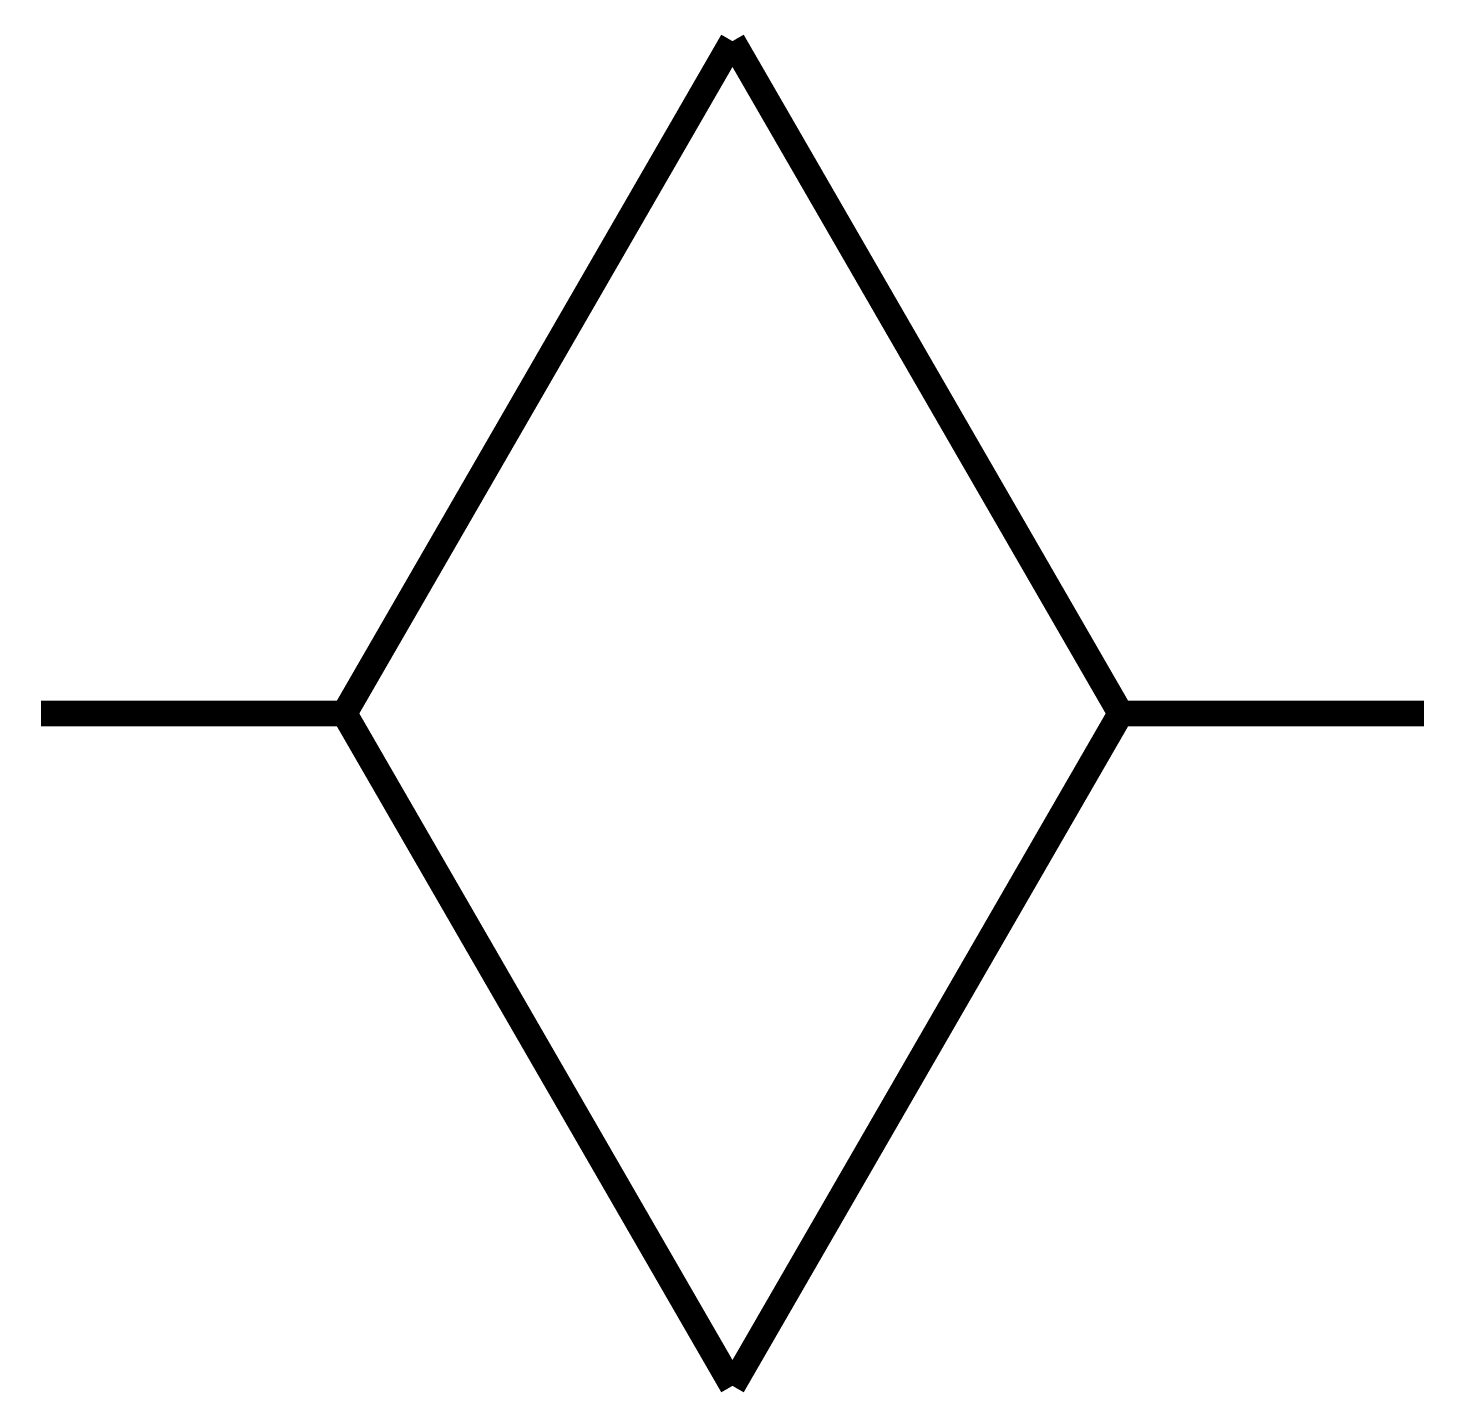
# Model space of a CAD drawing. Extents: x -0.2 to 27, y -13.2 to 13.2.
import ezdxf

# ---------------------------------------------------------------- set-up
doc = ezdxf.new("R2010")
doc.units = 0
doc.linetypes.add('CONTINUOUS1', pattern=[0])
doc.layers.add('003_THICK', color=7, linetype='CONTINUOUS1')

msp = doc.modelspace()

# ---------------------------------------------------------------- linework, layer by layer
at = {"layer": '003_THICK', "const_width": 0.5}
for points in [[(13.361, 12.99), (5.861, 0)], [(13.361, 12.99), (20.861, 0)], [(5.861, 0), (0, 0)], [(13.361, -12.99), (5.861, 0)], [(13.361, -12.99), (20.861, 0)], [(20.861, 0), (26.722, 0)]]:
    msp.add_lwpolyline(points, dxfattribs=at)

doc.saveas('drawing.dxf')
